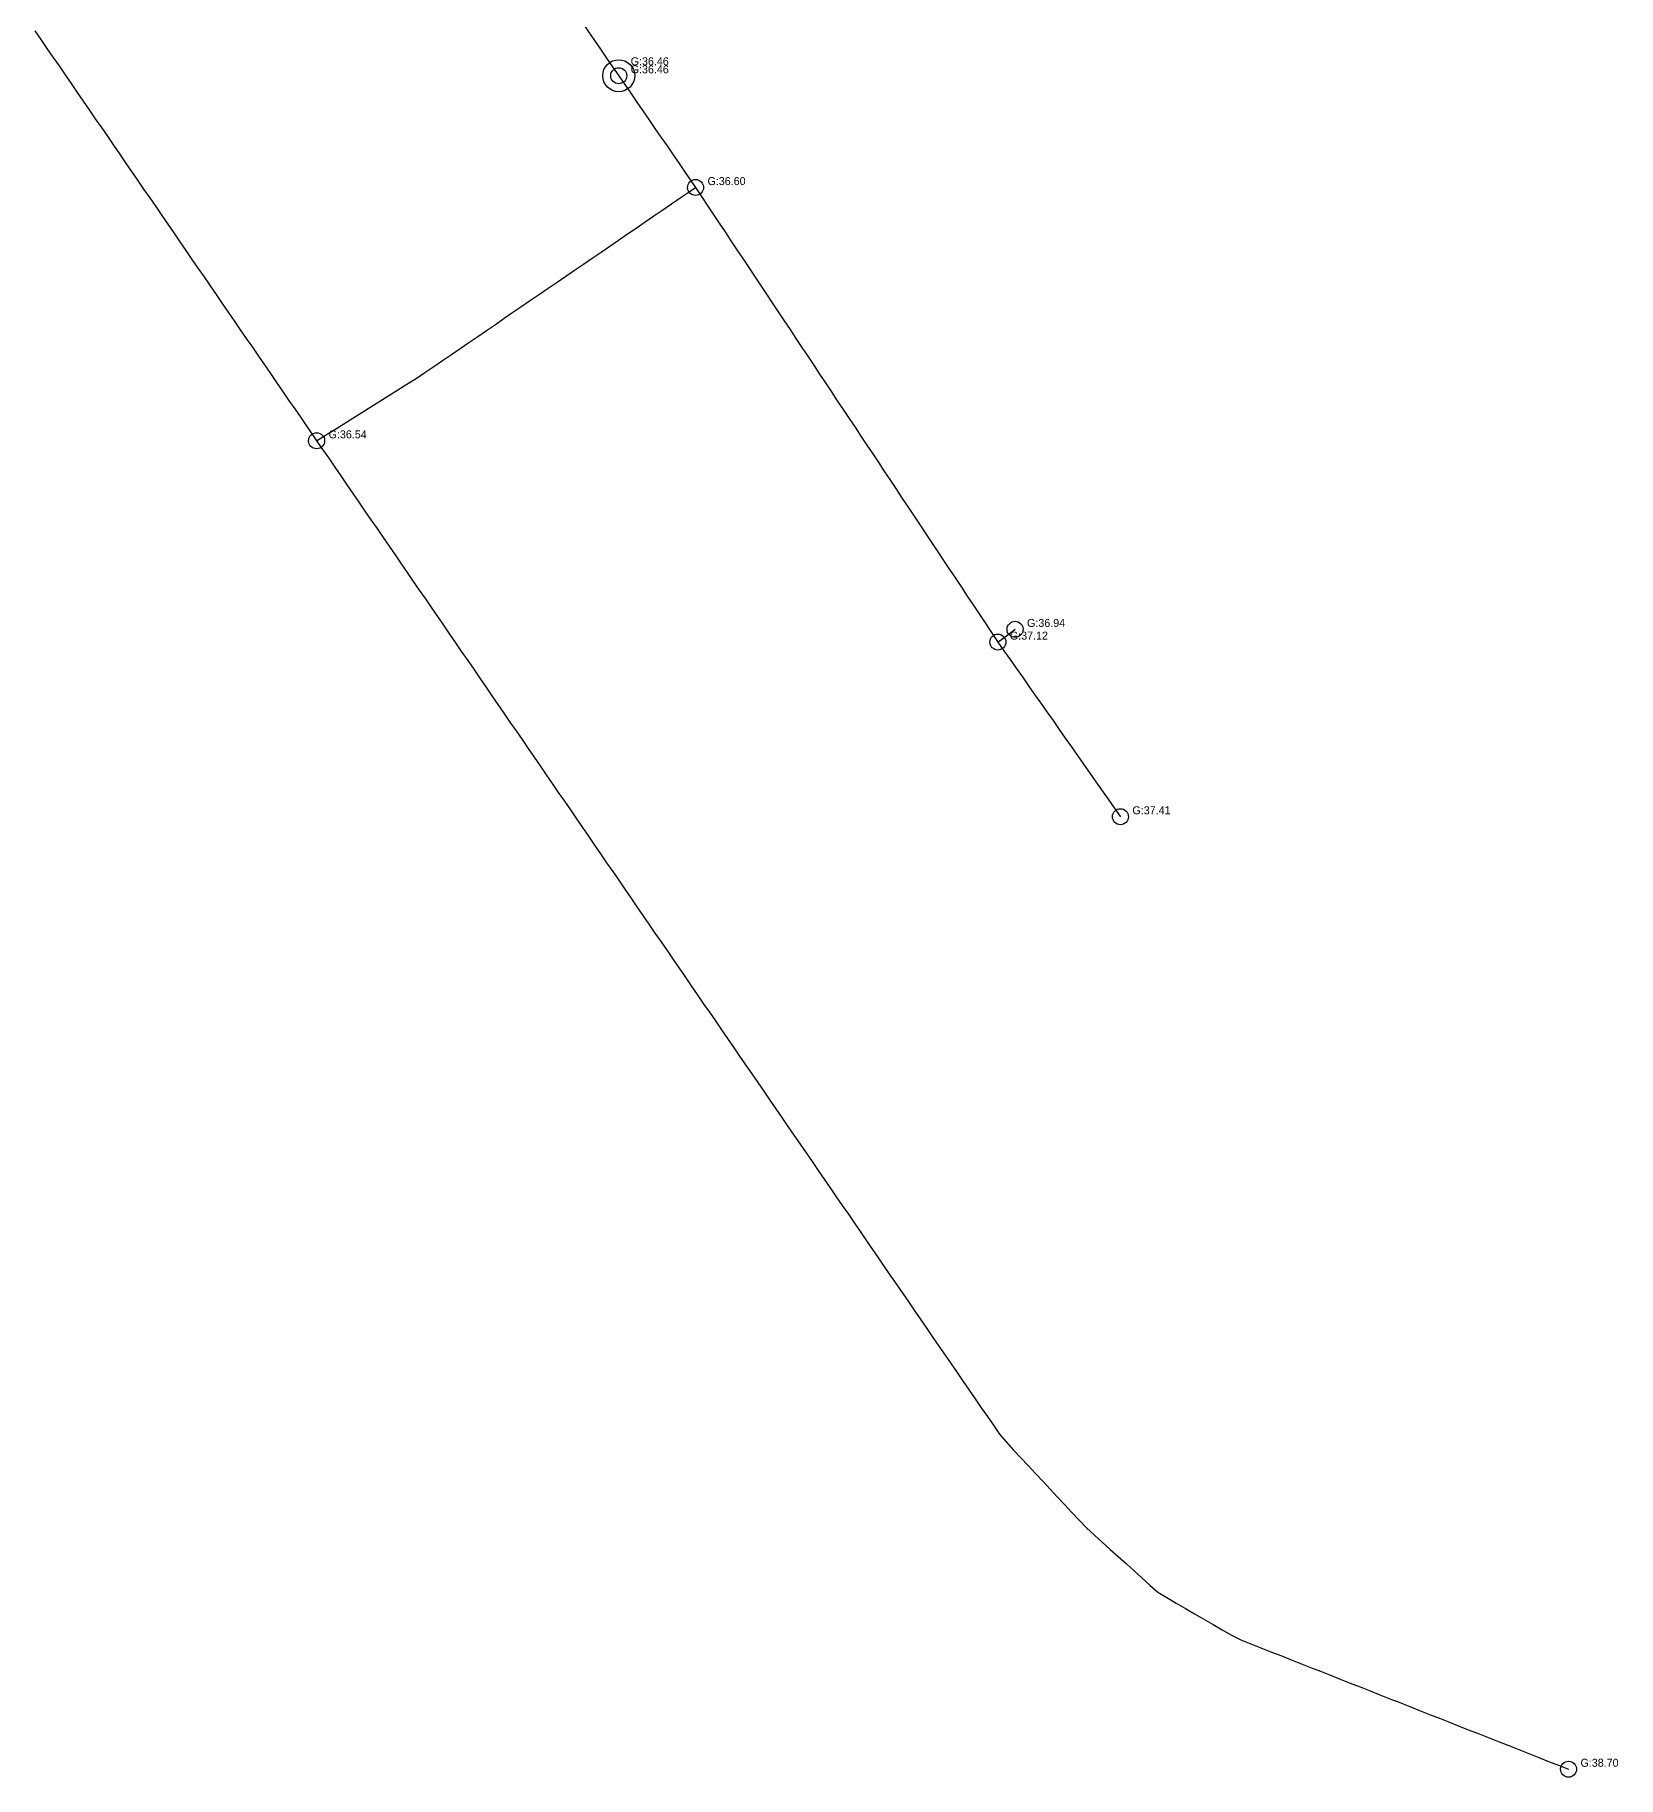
# Model space of a CAD drawing. Header units: metres. Extents: x 607160 to 610559, y 2613470 to 2618337.
# Drawn here: x 610110.9 to 610407.8, y 2615516.6 to 2615843.3 of the extents above; entities that cross this region are included whole.
import ezdxf

# ---------------------------------------------------------------- set-up
doc = ezdxf.new("R2010")
doc.units = ezdxf.units.M
for name, color, linetype in [('SW-DRAIN-LABELS', 3, 'Continuous'), ('SW-DRAIN-ORPHAN', 8, 'Continuous'), ('SW-INLETS', 3, 'Continuous'), ('SW-JUNCTIONS', 7, 'Continuous')]:
    doc.layers.add(name, color=color, linetype=linetype)

msp = doc.modelspace()

# ---------------------------------------------------------------- linework, layer by layer
at = {"layer": 'SW-DRAIN-ORPHAN'}
for points in [[(610210.2, 2615850.46), (610211.34, 2615848.81), (610212.47, 2615847.16), (610213.6, 2615845.52), (610214.73, 2615843.87), (610215.87, 2615842.22), (610217, 2615840.57), (610218.13, 2615838.92), (610219.26, 2615837.27), (610220.4, 2615835.62)], [(610110.94, 2615844.04), (610112.08, 2615842.39), (610113.21, 2615840.74), (610114.34, 2615839.09), (610115.48, 2615837.44), (610116.61, 2615835.8), (610117.74, 2615834.15), (610118.87, 2615832.5), (610120.01, 2615830.85), (610121.14, 2615829.2), (610122.27, 2615827.56), (610123.41, 2615825.91), (610124.54, 2615824.26), (610125.67, 2615822.61), (610126.8, 2615820.96), (610127.94, 2615819.31), (610129.07, 2615817.67), (610130.2, 2615816.02), (610131.34, 2615814.37), (610132.47, 2615812.72), (610133.6, 2615811.07), (610134.73, 2615809.42), (610135.87, 2615807.78), (610137, 2615806.13), (610138.13, 2615804.48), (610139.27, 2615802.83), (610140.4, 2615801.18), (610141.53, 2615799.54), (610142.66, 2615797.89), (610143.8, 2615796.24), (610144.93, 2615794.59), (610146.06, 2615792.94), (610147.19, 2615791.29), (610148.33, 2615789.65), (610149.46, 2615788), (610150.59, 2615786.35), (610151.73, 2615784.7), (610152.86, 2615783.05), (610153.99, 2615781.4), (610155.12, 2615779.76), (610156.26, 2615778.11), (610157.39, 2615776.46), (610158.52, 2615774.81), (610159.66, 2615773.16), (610160.79, 2615771.51), (610161.92, 2615769.87), (610163.05, 2615768.22), (610163.77, 2615767.18)], [(610220.4, 2615835.62), (610221.53, 2615833.98), (610222.66, 2615832.33), (610223.79, 2615830.68), (610224.93, 2615829.03), (610226.06, 2615827.38), (610227.19, 2615825.73), (610228.32, 2615824.09), (610229.46, 2615822.44), (610230.59, 2615820.79), (610231.72, 2615819.14), (610232.85, 2615817.49), (610233.99, 2615815.84), (610234.8, 2615814.66)], [(610163.77, 2615767.18), (610165.46, 2615768.24), (610167.16, 2615769.31), (610168.85, 2615770.37), (610170.54, 2615771.43), (610172.24, 2615772.49), (610173.93, 2615773.56), (610175.63, 2615774.62), (610177.32, 2615775.68), (610179.02, 2615776.74), (610180.71, 2615777.8), (610182.41, 2615778.87), (610184.08, 2615779.97), (610185.73, 2615781.1), (610187.38, 2615782.23), (610189.03, 2615783.36), (610190.68, 2615784.48), (610192.33, 2615785.61), (610193.98, 2615786.74), (610195.63, 2615787.87), (610197.28, 2615789), (610198.93, 2615790.13), (610200.58, 2615791.26), (610202.24, 2615792.39), (610203.89, 2615793.52), (610205.54, 2615794.65), (610207.19, 2615795.77), (610208.84, 2615796.9), (610210.49, 2615798.03), (610212.14, 2615799.16), (610213.79, 2615800.29), (610215.44, 2615801.42), (610217.09, 2615802.55), (610218.74, 2615803.68), (610220.39, 2615804.81), (610222.05, 2615805.94), (610223.7, 2615807.06), (610225.35, 2615808.19), (610227, 2615809.32), (610228.65, 2615810.45), (610230.3, 2615811.58), (610231.95, 2615812.71), (610233.6, 2615813.84), (610234.8, 2615814.66)], [(610234.8, 2615814.66), (610235.91, 2615812.99), (610237.01, 2615811.33), (610238.12, 2615809.66), (610239.23, 2615808), (610240.34, 2615806.33), (610241.45, 2615804.67), (610242.55, 2615803), (610243.66, 2615801.34), (610244.77, 2615799.67), (610245.88, 2615798.01), (610246.98, 2615796.34), (610248.09, 2615794.67), (610249.2, 2615793.01), (610250.31, 2615791.34), (610251.41, 2615789.68), (610252.52, 2615788.01), (610253.63, 2615786.35), (610254.74, 2615784.68), (610255.85, 2615783.02), (610256.95, 2615781.35), (610258.06, 2615779.69), (610259.17, 2615778.02), (610260.28, 2615776.36), (610261.38, 2615774.69), (610262.49, 2615773.03), (610263.6, 2615771.36), (610264.71, 2615769.7), (610265.81, 2615768.03), (610266.92, 2615766.37), (610268.03, 2615764.7), (610269.14, 2615763.04), (610270.24, 2615761.37), (610271.35, 2615759.7), (610272.46, 2615758.04), (610273.57, 2615756.37), (610274.68, 2615754.71), (610275.78, 2615753.04), (610276.89, 2615751.38), (610278, 2615749.71), (610279.11, 2615748.05), (610280.21, 2615746.38), (610281.32, 2615744.72), (610282.43, 2615743.05), (610283.54, 2615741.39), (610284.64, 2615739.72), (610285.75, 2615738.06), (610286.86, 2615736.39), (610287.97, 2615734.73), (610289.08, 2615733.06), (610290.18, 2615731.4), (610291.29, 2615729.73), (610291.48, 2615729.44)], [(610163.77, 2615767.18), (610164.9, 2615765.53), (610166.03, 2615763.89), (610167.16, 2615762.24), (610168.3, 2615760.59), (610169.43, 2615758.94), (610170.56, 2615757.29), (610171.7, 2615755.64), (610172.83, 2615754), (610173.96, 2615752.35), (610175.09, 2615750.7), (610176.23, 2615749.05), (610177.36, 2615747.4), (610178.49, 2615745.76), (610179.63, 2615744.11), (610180.76, 2615742.46), (610181.89, 2615740.81), (610183.02, 2615739.16), (610184.16, 2615737.51), (610185.29, 2615735.87), (610186.42, 2615734.22), (610187.55, 2615732.57), (610188.69, 2615730.92), (610189.82, 2615729.27), (610190.95, 2615727.62), (610192.09, 2615725.98), (610193.22, 2615724.33), (610194.35, 2615722.68), (610195.48, 2615721.03), (610196.62, 2615719.38), (610197.75, 2615717.73), (610198.88, 2615716.09), (610200.02, 2615714.44), (610201.15, 2615712.79), (610202.28, 2615711.14), (610203.41, 2615709.49), (610204.55, 2615707.84), (610205.68, 2615706.2), (610206.81, 2615704.55), (610207.95, 2615702.9), (610209.08, 2615701.25), (610210.21, 2615699.6), (610211.34, 2615697.96), (610212.48, 2615696.31), (610213.61, 2615694.66), (610214.74, 2615693.01), (610215.87, 2615691.36), (610217.01, 2615689.71), (610218.14, 2615688.07), (610219.27, 2615686.42), (610220.41, 2615684.77), (610221.54, 2615683.12), (610222.67, 2615681.47), (610223.8, 2615679.82), (610224.94, 2615678.18), (610226.07, 2615676.53), (610227.2, 2615674.88), (610228.34, 2615673.23), (610229.47, 2615671.58), (610230.6, 2615669.93), (610231.73, 2615668.29), (610232.87, 2615666.64), (610234, 2615664.99), (610235.13, 2615663.34), (610236.26, 2615661.69), (610237.4, 2615660.05), (610238.53, 2615658.4), (610239.66, 2615656.75), (610240.8, 2615655.1), (610241.93, 2615653.45), (610243.06, 2615651.8), (610244.19, 2615650.16), (610245.33, 2615648.51), (610246.46, 2615646.86), (610247.59, 2615645.21), (610248.73, 2615643.56), (610249.86, 2615641.91), (610250.99, 2615640.27), (610252.12, 2615638.62), (610253.26, 2615636.97), (610254.39, 2615635.32), (610255.52, 2615633.67), (610256.66, 2615632.02), (610257.79, 2615630.38), (610258.92, 2615628.73), (610260.05, 2615627.08), (610261.19, 2615625.43), (610262.32, 2615623.78), (610263.45, 2615622.14), (610264.58, 2615620.49), (610265.72, 2615618.84), (610266.85, 2615617.19), (610267.98, 2615615.54), (610269.12, 2615613.89), (610270.25, 2615612.25), (610271.38, 2615610.6), (610272.51, 2615608.95), (610273.65, 2615607.3), (610274.78, 2615605.65), (610275.91, 2615604), (610277.05, 2615602.36), (610278.18, 2615600.71), (610279.31, 2615599.06), (610280.44, 2615597.41), (610281.58, 2615595.76), (610282.71, 2615594.11), (610283.84, 2615592.47), (610284.97, 2615590.82), (610286.11, 2615589.17), (610287.24, 2615587.52), (610288.37, 2615585.87), (610289.51, 2615584.23), (610290.64, 2615582.58), (610291.77, 2615580.93), (610293.07, 2615579.41), (610294.43, 2615577.95), (610295.8, 2615576.49), (610297.16, 2615575.03), (610298.53, 2615573.56), (610299.89, 2615572.1), (610301.26, 2615570.64), (610302.62, 2615569.18), (610303.99, 2615567.72), (610305.35, 2615566.25), (610306.72, 2615564.79), (610308.09, 2615563.34), (610309.57, 2615562), (610311.06, 2615560.66), (610312.55, 2615559.32), (610314.03, 2615557.99), (610315.52, 2615556.65), (610317.01, 2615555.31), (610318.5, 2615553.97), (610319.98, 2615552.63), (610321.47, 2615551.3), (610323.18, 2615550.27), (610324.91, 2615549.26), (610326.64, 2615548.25), (610328.36, 2615547.24), (610330.09, 2615546.23), (610331.82, 2615545.23), (610333.54, 2615544.22), (610335.27, 2615543.21), (610337.06, 2615542.33), (610338.92, 2615541.6), (610340.78, 2615540.86), (610342.64, 2615540.13), (610344.5, 2615539.4), (610346.36, 2615538.66), (610348.22, 2615537.93), (610350.08, 2615537.19), (610351.95, 2615536.46), (610353.81, 2615535.73), (610355.67, 2615534.99), (610357.53, 2615534.26), (610359.39, 2615533.52), (610361.25, 2615532.79), (610363.11, 2615532.06), (610364.97, 2615531.32), (610366.83, 2615530.59), (610368.69, 2615529.86), (610370.55, 2615529.12), (610372.41, 2615528.39), (610374.27, 2615527.65), (610376.13, 2615526.92), (610377.99, 2615526.19), (610379.85, 2615525.45), (610381.71, 2615524.72), (610383.57, 2615523.98), (610385.43, 2615523.25), (610387.29, 2615522.52), (610389.16, 2615521.78), (610391.02, 2615521.05), (610392.88, 2615520.32), (610394.74, 2615519.58), (610396.6, 2615518.85), (610398.46, 2615518.11)], [(610291.48, 2615729.44), (610293.09, 2615730.63), (610294.7, 2615731.82)], [(610291.48, 2615729.44), (610292.63, 2615727.8), (610293.78, 2615726.16), (610294.93, 2615724.53), (610296.08, 2615722.89), (610297.23, 2615721.25), (610298.38, 2615719.61), (610299.52, 2615717.98), (610300.67, 2615716.34), (610301.82, 2615714.7), (610302.97, 2615713.06), (610304.12, 2615711.43), (610305.27, 2615709.79), (610306.42, 2615708.15), (610307.56, 2615706.52), (610308.71, 2615704.88), (610309.86, 2615703.24), (610312.16, 2615699.97), (610313.31, 2615698.33), (610314.46, 2615696.69)]]:
    msp.add_lwpolyline(points, dxfattribs=at)
at = {"layer": 'SW-INLETS'}
for radius in [3, 1.5]:
    msp.add_circle((610220.4, 2615835.62), radius, dxfattribs=at)
at = {"layer": 'SW-JUNCTIONS'}
for centre in [(610220.4, 2615835.62), (610234.8, 2615814.66), (610163.77, 2615767.18), (610294.7, 2615731.82), (610291.48, 2615729.44), (610314.46, 2615696.69), (610398.46, 2615518.11)]:
    msp.add_circle(centre, 1.5, dxfattribs=at)

# ---------------------------------------------------------------- texts
at = {"layer": 'SW-DRAIN-LABELS', "color": 7}
for s, p in [('G:36.46', (610222.65, 2615837.57)), ('G:36.46', (610222.65, 2615836.07)), ('G:36.60', (610237.05, 2615815.11)), ('G:36.54', (610166.02, 2615767.63)), ('G:36.94', (610296.95, 2615732.27)), ('G:37.12', (610293.73, 2615729.89)), ('G:37.41', (610316.71, 2615697.14)), ('G:38.70', (610400.71, 2615518.56))]:
    msp.add_text(s, height=1.5, dxfattribs=at).set_placement(p)

doc.saveas('drawing.dxf')
